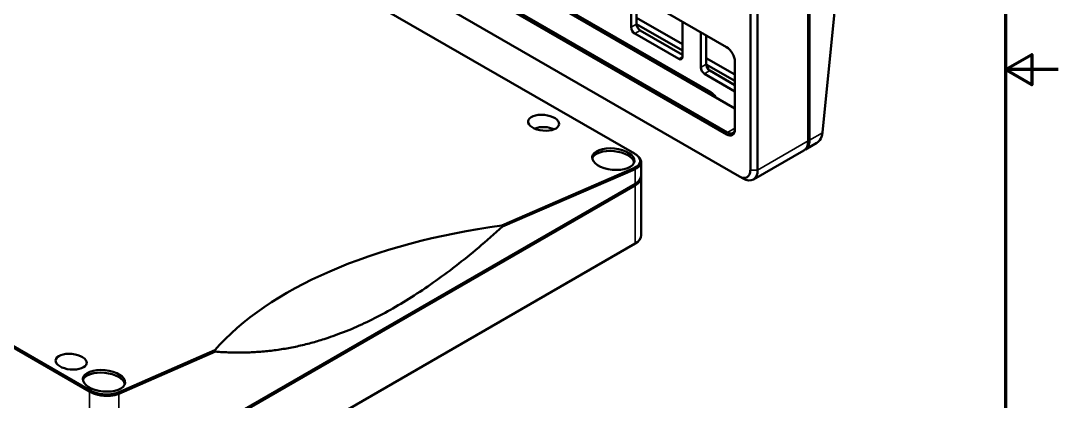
# Model space of a CAD drawing. Header units: millimetres. Extents: x -18 to 861, y -85 to 544.
# Drawn here: x 660.6 to 861.1, y 215.3 to 288.8 of the extents above; entities that cross this region are included whole.
import ezdxf

# ---------------------------------------------------------------- set-up
doc = ezdxf.new("R2010")
doc.units = ezdxf.units.MM
for name, color, linetype, lineweight in [('Border (ANSI)', 7, 'Continuous', 70), ('Visible (ANSI)', 7, 'Continuous', 50), ('Visible Narrow (ANSI)', 7, 'Continuous', 35)]:
    doc.layers.add(name, color=color, linetype=linetype, lineweight=lineweight)

# ---------------------------------------------------------------- blocks, each defined once
blk = doc.blocks.new('Borders Default Border')
at = {"layer": 'Border (ANSI)', "flags": 128}
for points in [[(12.7, 25.4), (12.7, 533.4), (850.9, 533.4), (850.9, 25.4), (12.7, 25.4)], [(861.06, 279.4), (850.9, 279.4), (855.98, 282.33), (855.98, 276.47), (850.9, 279.4)]]:
    blk.add_lwpolyline(points, dxfattribs=at)

msp = doc.modelspace()

# ---------------------------------------------------------------- linework, layer by layer
at = {"layer": 'Visible (ANSI)'}
for p, q in [((798.611, 271.906), (585.162, 395.141)), ((557.463, 391.166), (779.185, 263.154)), ((580.212, 392.038), (796.984, 266.884)), ((797.196, 267.252), (580.424, 392.405)), ((799.459, 258.76), (577.737, 386.771)), ((812.753, 380.796), (812.753, 265.619)), ((813.036, 265.782), (813.036, 380.959)), ((801.581, 375.162), (801.581, 259.985)), ((802.995, 259.985), (802.995, 375.162)), ((452.201, 345.153), (673.923, 217.142)), ((674.063, 217.366), (452.341, 345.378)), ((736.006, 308.459), (793.925, 275.019)), ((778.547, 287.593), (778.547, 297.391)), ((779.607, 297.595), (779.607, 288.205)), ((818.637, 298.572), (815.496, 267.222)), ((779.607, 289.409), (788.446, 284.306)), ((796.984, 283.745), (785.14, 290.583)), ((788.446, 288.674), (788.446, 281.877)), ((788.446, 283.081), (779.607, 288.184)), ((780.314, 286.98), (788.446, 282.285)), ((792.017, 279.816), (792.017, 286.613)), ((787.739, 281.469), (779.254, 286.368)), ((793.078, 286), (793.078, 280.428)), ((793.078, 281.632), (798.611, 278.438)), ((798.611, 267.823), (798.611, 280.928)), ((798.611, 275.192), (792.724, 278.591)), ((798.611, 277.213), (793.078, 280.407)), ((793.785, 279.203), (798.611, 276.417)), ((812.207, 263.951), (814.421, 265.229)), ((811.924, 263.788), (802.166, 258.154)), ((780.497, 258.98), (780.497, 261.536)), ((779.184, 260.432), (753.6, 249.289)), ((753.73, 249.037), (779.309, 260.179)), ((780.497, 258.654), (780.497, 247.386)), ((800.166, 258.352), (799.459, 258.76)), ((779.326, 257.347), (679.58, 199.759)), ((679.58, 199.432), (779.326, 257.021)), ((779.326, 245.753), (679.58, 188.165)), ((698.132, 225.128), (679.455, 216.993)), ((679.58, 216.74), (698.25, 224.872))]:
    msp.add_line(p, q, dxfattribs=at)
for centre, major_axis, ratio, start_param, end_param in [((779.254, 287.184), (-0.5, 0.866), 0.5773503, 0.7853982, 2.3561945), ((780.314, 287.797), (0.5, -0.866), 0.5773503, 3.9269908, 5.4977871), ((796.984, 281.867), (-1.15, 1.992), 0.5773503, 3.9269908, 5.4977871), ((787.739, 282.285), (0.5, -0.866), 0.5773503, 5.4977871, 7.0685835), ((792.724, 279.407), (-0.5, 0.866), 0.5773503, 0.7853982, 2.3561945), ((793.785, 280.02), (0.5, -0.866), 0.5773503, 3.9269908, 5.4977871), ((793.925, 273.386), (1, -1.732), 0.5773503, 1.6334602, 2.3561945), ((761.648, 266.574), (-3, 0), 0.5773503, 3.9754201, 5.3187284), ((796.984, 268.762), (1.15, -1.992), 0.5773503, 5.4977871, 7.0685835), ((797.196, 268.885), (1, -1.732), 0.5773503, 5.4977871, 7.0685835), ((809.924, 267.252), (2, -3.464), 0.5773503, 0, 0.7853982), ((810.207, 267.415), (2, -3.464), 0.5773503, 6.2124156, 7.0685835), ((775.058, 261.579), (-4.08, 0.409), 0.5026855, 3.267759, 6.157019), ((776.497, 258.98), (4, 0), 0.5773503, 5.4977871, 6.2831853), ((776.497, 258.654), (4, 0), 0.5773503, 5.4977871, 6.353955), ((799.459, 261.21), (1.5, -2.598), 0.5773503, 5.4977871, 7.0685835), ((800.166, 261.618), (2, -3.464), 0.5773503, 5.4977871, 7.0685835), ((793.89, 197.935), (-103.482, 10.367), 0.5026855, 5.1620858, 5.9416073), ((731.561, 225.575), (-59.686, 121.196), 0.2247243, 4.7957914, 4.7978917), ((776.497, 247.386), (4, 0), 0.5773503, 5.4977871, 6.2831853), ((731.561, 225.575), (-59.686, 121.196), 0.2247243, 1.4642373, 1.4663376), ((676.673, 218.726), (-4.08, 0.409), 0.5026855, 3.267759, 6.157019)]:
    msp.add_ellipse(centre, major_axis=major_axis, ratio=ratio, start_param=start_param, end_param=end_param, dxfattribs=at)
for centre, major_axis, ratio in [((761.648, 269.124), (-2.997, 0.285), 0.5030681), ((775.11, 262.095), (4.08, -0.409), 0.5026855), ((670.387, 222.928), (-2.997, 0.285), 0.5030681), ((676.725, 219.242), (4.08, -0.409), 0.5026855)]:
    msp.add_ellipse(centre, major_axis=major_axis, ratio=ratio, dxfattribs=at)
for points, knots in [([(815.494, 267.201), (815.438, 266.646), (815.272, 266.154), (814.851, 265.551), (814.654, 265.366), (814.43, 265.234), (814.427, 265.233), (814.424, 265.231), (814.421, 265.229)], [-1.56470293, -1.56470293, -1.56470293, -1.56470293, -1.08413374, -1.08413374, -0.78539816, -0.78539816, -0.78539816, -0.78109186, -0.78109186, -0.78109186, -0.78109186]), ([(815.496, 267.222), (815.496, 267.219), (815.496, 267.215), (815.495, 267.208), (815.494, 267.205), (815.494, 267.201)], [-1.5707963268, -1.5707963268, -1.5707963268, -1.5707963268, -1.5677496303, -1.5677496303, -1.5647029338, -1.5647029338, -1.5647029338, -1.5647029338]), ([(779.185, 263.154), (779.403, 263.029), (779.595, 262.891), (779.912, 262.601), (780.039, 262.449), (780.241, 262.102), (780.298, 261.907), (780.298, 261.715), (780.298, 261.523), (780.241, 261.336), (779.951, 260.878), (779.629, 260.629), (779.201, 260.439)], [0, 0, 0, 0, 0.2433313, 0.2433313, 0.4866626, 0.4866626, 0.7853982, 0.7853982, 0.7853982, 1.0841337, 1.0841337, 1.5647029, 1.5647029, 1.5647029, 1.5647029]), ([(779.326, 260.186), (779.779, 260.383), (780.121, 260.645), (780.433, 261.127), (780.496, 261.325), (780.497, 261.527), (780.499, 261.73), (780.44, 261.937), (780.229, 262.304), (780.095, 262.466), (779.843, 262.697), (779.75, 262.772), (779.649, 262.844)], [-1.5647029, -1.5647029, -1.5647029, -1.5647029, -1.0841337, -1.0841337, -0.7853982, -0.7853982, -0.7853982, -0.4866626, -0.4866626, -0.2433313, -0.2433313, -0.1213344, -0.1213344, -0.1213344, -0.1213344]), ([(779.201, 260.439), (779.198, 260.438), (779.195, 260.437), (779.19, 260.435), (779.187, 260.433), (779.184, 260.432)], [1.5647029338, 1.5647029338, 1.5647029338, 1.5647029338, 1.5677496303, 1.5677496303, 1.5707963268, 1.5707963268, 1.5707963268, 1.5707963268]), ([(779.309, 260.179), (779.311, 260.18), (779.314, 260.181), (779.32, 260.184), (779.323, 260.185), (779.326, 260.186)], [-1.5707963268, -1.5707963268, -1.5707963268, -1.5707963268, -1.5677496303, -1.5677496303, -1.5647029338, -1.5647029338, -1.5647029338, -1.5647029338]), ([(673.923, 217.142), (674.378, 216.879), (674.944, 216.665), (675.938, 216.437), (676.336, 216.378), (676.734, 216.349), (677.132, 216.319), (677.531, 216.32), (678.225, 216.378), (678.526, 216.424), (679.081, 216.553), (679.335, 216.634), (679.562, 216.732)], [0, 0, 0, 0, 0.4853898, 0.4853898, 0.7853982, 0.7853982, 0.7853982, 1.0854066, 1.0854066, 1.3311481, 1.3311481, 1.5707963, 1.5707963, 1.5707963, 1.5707963]), ([(679.438, 216.986), (679.223, 216.892), (678.983, 216.814), (678.457, 216.689), (678.171, 216.644), (677.51, 216.587), (677.13, 216.585), (676.75, 216.612), (676.37, 216.639), (675.99, 216.695), (675.039, 216.911), (674.498, 217.115), (674.063, 217.366)], [-1.5707963, -1.5707963, -1.5707963, -1.5707963, -1.3311481, -1.3311481, -1.0854066, -1.0854066, -0.7853982, -0.7853982, -0.7853982, -0.4853898, -0.4853898, 0, 0, 0, 0]), ([(679.455, 216.993), (679.453, 216.992), (679.45, 216.991), (679.444, 216.988), (679.441, 216.987), (679.438, 216.986)], [7.6961287683, 7.6961287683, 7.6961287683, 7.6961287683, 7.6973566139, 7.6973566139, 7.6985844595, 7.6985844595, 7.6985844595, 7.6985844595]), ([(679.562, 216.732), (679.565, 216.733), (679.568, 216.735), (679.574, 216.737), (679.577, 216.738), (679.58, 216.74)], [-7.6985844595, -7.6985844595, -7.6985844595, -7.6985844595, -7.6973566139, -7.6973566139, -7.6961287683, -7.6961287683, -7.6961287683, -7.6961287683])]:
    msp.add_open_spline(points, degree=3, knots=knots, dxfattribs=at)
msp.add_open_spline([(779.493, 262.957), (779.545, 262.919), (779.597, 262.882), (779.649, 262.844)], degree=3, dxfattribs=at)
msp.add_rational_spline([(753.73, 249.037), (724.565, 222.728), (698.25, 224.872)], [1.06391085036, 1.15055351233, 1.06391085036], degree=2, dxfattribs=at)
at = {"layer": 'Visible Narrow (ANSI)'}
for p, q in [((779.607, 288.205), (778.547, 287.593)), ((780.314, 286.98), (779.254, 286.368)), ((788.446, 281.877), (787.739, 281.469)), ((793.078, 280.428), (792.017, 279.816)), ((793.785, 279.203), (792.724, 278.591)), ((794.393, 274.657), (794.119, 274.499)), ((797.196, 267.252), (796.984, 266.884)), ((798.611, 268.068), (797.196, 267.252)), ((815.494, 267.201), (813.036, 265.782)), ((812.753, 265.619), (802.995, 259.985)), ((812.753, 265.782), (813.036, 265.782)), ((779.309, 260.179), (779.184, 260.432)), ((779.201, 260.439), (779.326, 260.186)), ((779.326, 260.186), (779.326, 257.347)), ((802.995, 259.985), (801.581, 259.985)), ((779.326, 257.021), (779.184, 257.266)), ((779.326, 257.021), (779.326, 245.753)), ((674.063, 217.366), (673.923, 217.142)), ((673.923, 217.142), (673.923, 199.759)), ((679.562, 216.732), (679.438, 216.986)), ((679.455, 216.993), (679.58, 216.74)), ((679.58, 199.759), (679.58, 216.74))]:
    msp.add_line(p, q, dxfattribs=at)

# ---------------------------------------------------------------- block references
msp.add_blockref('Borders Default Border', (0, 0))

doc.saveas('drawing.dxf')
